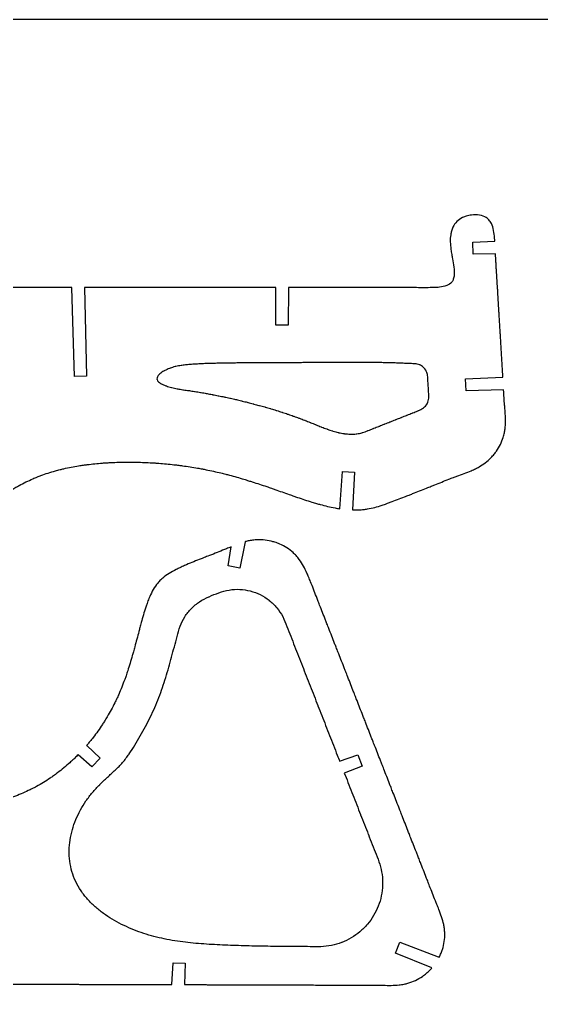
# Model space of a CAD drawing. Header units: inches. Extents: x 62.9 to 110.7, y -3.5 to 19.4.
# Drawn here: x 84.61 to 91.59, y 6.35 to 19.43 of the extents above; entities that cross this region are included whole.
import ezdxf

# ---------------------------------------------------------------- set-up
doc = ezdxf.new("R2010")
doc.units = ezdxf.units.IN
doc.header["$LTSCALE"] = 0.03937
doc.header["$MEASUREMENT"] = 0
doc.layers.add('Layer 11', color=18, linetype='Continuous', true_color=0x000000)

msp = doc.modelspace()

# ---------------------------------------------------------------- linework, layer by layer
at = {"layer": 'Layer 11'}
for p, q in [((90.67, 16.459), (90.964, 16.471)), ((90.676, 16.299), (90.67, 16.459)), ((90.973, 16.302), (90.676, 16.299)), ((85.307, 15.848), (85.307, 15.851)), ((85.345, 14.662), (85.307, 15.848)), ((85.477, 15.851), (85.506, 14.667)), ((88.038, 15.35), (88.037, 15.851)), ((88.207, 15.85), (88.199, 15.347)), ((88.207, 15.851), (88.207, 15.85)), ((88.199, 15.347), (88.038, 15.35)), ((85.506, 14.667), (85.345, 14.662)), ((90.571, 14.63), (91.071, 14.655)), ((90.579, 14.469), (90.571, 14.63)), ((91.081, 14.485), (90.579, 14.469)), ((88.891, 12.894), (88.927, 13.392)), ((88.927, 13.392), (89.088, 13.383)), ((89.088, 13.383), (89.061, 12.879)), ((87.624, 12.452), (87.615, 12.406)), ((87.397, 12.129), (87.438, 12.384)), ((87.615, 12.406), (87.556, 12.098)), ((87.556, 12.098), (87.397, 12.129)), ((85.507, 9.728), (85.508, 9.727)), ((85.508, 9.727), (85.688, 9.558)), ((85.578, 9.441), (85.392, 9.603)), ((85.688, 9.558), (85.578, 9.441)), ((88.889, 9.517), (89.131, 9.602)), ((89.131, 9.602), (89.189, 9.452)), ((89.189, 9.452), (88.951, 9.359)), ((89.634, 6.949), (89.694, 7.099)), ((89.694, 7.099), (90.208, 6.902)), ((90.123, 6.753), (89.634, 6.949)), ((86.647, 6.533), (86.664, 6.821)), ((86.664, 6.821), (86.825, 6.817)), ((86.825, 6.817), (86.817, 6.53)), ((90.208, 6.902), (90.22, 6.897)), ((86.647, 6.531), (86.647, 6.533))]:
    msp.add_line(p, q, dxfattribs=at)
msp.add_lwpolyline([(62.946, -3.526), (110.701, -3.526), (110.701, 19.435), (62.946, 19.435), (62.946, -3.526)], dxfattribs=at)
for points, knots in [([(90.964, 16.471), (90.963, 16.485), (90.957, 16.567), (90.941, 16.675), (90.889, 16.755), (90.817, 16.817), (90.699, 16.833), (90.586, 16.809), (90.483, 16.77), (90.416, 16.699), (90.389, 16.623), (90.384, 16.604)], [310.998219, 310.998219, 310.998219, 310.998219, 311.120003, 311.753893, 311.96058, 312.120003, 312.753893, 312.96058, 313.120003, 313.753893, 313.96058, 313.96058, 313.96058, 313.96058]), ([(90.384, 16.604), (90.379, 16.589), (90.363, 16.513), (90.369, 16.41), (90.386, 16.298), (90.406, 16.183), (90.425, 16.085), (90.42, 16.02), (90.419, 15.999), (90.412, 15.964), (90.372, 15.887), (90.272, 15.858), (90.158, 15.851), (90.042, 15.849), (89.936, 15.85), (89.833, 15.851), (89.729, 15.852), (89.622, 15.851), (89.515, 15.851), (89.408, 15.851), (89.301, 15.851), (89.195, 15.851), (89.089, 15.851), (88.982, 15.851), (88.876, 15.851), (88.769, 15.851), (88.663, 15.851), (88.557, 15.851), (88.45, 15.851), (88.344, 15.851), (88.246, 15.851), (88.216, 15.851), (88.207, 15.851)], [313.96058, 313.96058, 313.96058, 313.96058, 314.120003, 314.753893, 314.96058, 315.120003, 315.753893, 315.753893, 315.753893, 315.96058, 316.120003, 316.753893, 316.96058, 317.120003, 317.753893, 317.96058, 318.120003, 318.753893, 318.96058, 319.120003, 319.753893, 319.96058, 320.120003, 320.753893, 320.96058, 321.120003, 321.753893, 321.96058, 322.120003, 322.753893, 322.96058, 323.03852, 323.03852, 323.03852, 323.03852]), ([(91.071, 14.655), (91.069, 14.703), (91.064, 14.773), (91.059, 14.861), (91.052, 14.967), (91.046, 15.073), (91.04, 15.18), (91.033, 15.286), (91.027, 15.392), (91.021, 15.498), (91.014, 15.604), (91.008, 15.711), (91.002, 15.817), (90.995, 15.923), (90.988, 16.03), (90.982, 16.136), (90.977, 16.211), (90.975, 16.265), (90.973, 16.302)], [305.075098, 305.075098, 305.075098, 305.075098, 305.530281, 305.736969, 305.896391, 306.530281, 306.736969, 306.896391, 307.530281, 307.736969, 307.896391, 308.530281, 308.736969, 308.896391, 309.530281, 309.736969, 309.896391, 310.24538, 310.24538, 310.24538, 310.24538]), ([(85.307, 15.851), (85.24, 15.851), (85.15, 15.851), (85.044, 15.851), (84.938, 15.851), (84.831, 15.851), (84.725, 15.851), (84.618, 15.851), (84.512, 15.851), (84.406, 15.851), (84.299, 15.851), (84.193, 15.851), (84.086, 15.851), (83.98, 15.851), (83.873, 15.851), (83.767, 15.851), (83.661, 15.851), (83.554, 15.851), (83.448, 15.851), (83.341, 15.851), (83.235, 15.851), (83.128, 15.851), (83.022, 15.851), (82.916, 15.851), (82.821, 15.851), (82.793, 15.851), (82.788, 15.851)], [334.758107, 334.758107, 334.758107, 334.758107, 335.389186, 335.595874, 335.755296, 336.389186, 336.595874, 336.755296, 337.389186, 337.595874, 337.755296, 338.389186, 338.595874, 338.755296, 339.389186, 339.595874, 339.755296, 340.389186, 340.595874, 340.755296, 341.389186, 341.595874, 341.755296, 342.389186, 342.595874, 342.64744, 342.64744, 342.64744, 342.64744]), ([(88.037, 15.851), (88.018, 15.851), (87.976, 15.851), (87.918, 15.851), (87.812, 15.851), (87.705, 15.851), (87.599, 15.851), (87.492, 15.851), (87.386, 15.851), (87.279, 15.851), (87.173, 15.851), (87.067, 15.851), (86.96, 15.851), (86.854, 15.851), (86.747, 15.851), (86.641, 15.851), (86.534, 15.851), (86.428, 15.851), (86.321, 15.851), (86.215, 15.851), (86.109, 15.851), (86.002, 15.851), (85.896, 15.851), (85.789, 15.851), (85.683, 15.851), (85.594, 15.851), (85.527, 15.851), (85.477, 15.851)], [324.20393, 324.20393, 324.20393, 324.20393, 324.38684, 324.593528, 324.75295, 325.38684, 325.593528, 325.75295, 326.38684, 326.593528, 326.75295, 327.38684, 327.593528, 327.75295, 328.38684, 328.593528, 328.75295, 329.38684, 329.593528, 329.75295, 330.38684, 330.593528, 330.75295, 331.38684, 331.593528, 331.75295, 332.223087, 332.223087, 332.223087, 332.223087]), ([(89.271, 13.94), (89.268, 13.939), (89.266, 13.938), (89.263, 13.937), (89.241, 13.928), (89.216, 13.918), (89.168, 13.904), (89.138, 13.898), (89.088, 13.892), (89.058, 13.891), (89.008, 13.892), (88.978, 13.894), (88.929, 13.901), (88.899, 13.906), (88.85, 13.918), (88.822, 13.926), (88.773, 13.94), (88.745, 13.95), (88.698, 13.967), (88.67, 13.977), (88.623, 13.996), (88.595, 14.007), (88.549, 14.026), (88.521, 14.037), (88.475, 14.056), (88.447, 14.067), (88.4, 14.085), (88.372, 14.096), (88.325, 14.114), (88.297, 14.124), (88.25, 14.14), (88.222, 14.15), (88.174, 14.166), (88.146, 14.176), (88.098, 14.191), (88.069, 14.2), (88.021, 14.215), (87.993, 14.224), (87.944, 14.238), (87.916, 14.246), (87.867, 14.26), (87.839, 14.268), (87.79, 14.281), (87.761, 14.289), (87.713, 14.302), (87.684, 14.309), (87.635, 14.322), (87.606, 14.329), (87.557, 14.341), (87.528, 14.348), (87.479, 14.359), (87.45, 14.366), (87.401, 14.377), (87.372, 14.383), (87.323, 14.394), (87.294, 14.4), (87.244, 14.409), (87.215, 14.415), (87.166, 14.425), (87.136, 14.43), (87.087, 14.439), (87.058, 14.444), (87.008, 14.453), (86.979, 14.458), (86.929, 14.466), (86.9, 14.47), (86.851, 14.477), (86.822, 14.481), (86.773, 14.488), (86.744, 14.493), (86.696, 14.503), (86.667, 14.509), (86.62, 14.521), (86.592, 14.529), (86.547, 14.545), (86.521, 14.555), (86.477, 14.581), (86.451, 14.603), (86.443, 14.646), (86.461, 14.674), (86.499, 14.712), (86.524, 14.727), (86.568, 14.75), (86.595, 14.762), (86.642, 14.78), (86.67, 14.789), (86.719, 14.801), (86.748, 14.806), (86.798, 14.813), (86.827, 14.817), (86.877, 14.822), (86.907, 14.824), (86.957, 14.827), (86.987, 14.829), (87.037, 14.832), (87.067, 14.833), (87.117, 14.835), (87.147, 14.836), (87.197, 14.837), (87.227, 14.838), (87.277, 14.839), (87.307, 14.84), (87.357, 14.841), (87.387, 14.841), (87.437, 14.842), (87.467, 14.842), (87.518, 14.843), (87.547, 14.843), (87.598, 14.844), (87.628, 14.844), (87.678, 14.844), (87.708, 14.845), (87.758, 14.845), (87.788, 14.845), (87.838, 14.845), (87.868, 14.846), (87.918, 14.846), (87.948, 14.846), (87.998, 14.846), (88.028, 14.846), (88.078, 14.847), (88.108, 14.847), (88.158, 14.847), (88.188, 14.847), (88.239, 14.847), (88.268, 14.847), (88.319, 14.847), (88.349, 14.847), (88.399, 14.847), (88.429, 14.848), (88.479, 14.848), (88.509, 14.848), (88.559, 14.848), (88.589, 14.848), (88.639, 14.848), (88.669, 14.848), (88.719, 14.848), (88.749, 14.848), (88.799, 14.848), (88.829, 14.848), (88.879, 14.848), (88.909, 14.848), (88.96, 14.848), (88.989, 14.848), (89.04, 14.848), (89.07, 14.848), (89.12, 14.848), (89.15, 14.848), (89.2, 14.848), (89.23, 14.848), (89.28, 14.848), (89.31, 14.848), (89.36, 14.848), (89.39, 14.848), (89.44, 14.848), (89.47, 14.847), (89.52, 14.846), (89.55, 14.845), (89.6, 14.844), (89.629, 14.843), (89.679, 14.841), (89.708, 14.84), (89.758, 14.838), (89.787, 14.837), (89.836, 14.835), (89.865, 14.834), (89.913, 14.83), (89.942, 14.825), (89.987, 14.805), (90.01, 14.786), (90.042, 14.747), (90.055, 14.72), (90.067, 14.672), (90.068, 14.642), (90.07, 14.591), (90.072, 14.562), (90.075, 14.511), (90.076, 14.482), (90.079, 14.431), (90.083, 14.402), (90.079, 14.352), (90.072, 14.322), (90.048, 14.278), (90.028, 14.255), (89.988, 14.225), (89.96, 14.214), (89.913, 14.195), (89.886, 14.184), (89.84, 14.165), (89.812, 14.153), (89.765, 14.135), (89.737, 14.124), (89.691, 14.106), (89.663, 14.095), (89.616, 14.076), (89.588, 14.065), (89.542, 14.047), (89.514, 14.036), (89.467, 14.017), (89.439, 14.006), (89.393, 13.988), (89.365, 13.977), (89.318, 13.958), (89.293, 13.949), (89.271, 13.94)], [0, 0, 0, 0, 0.118028, 0.118028, 0.118028, 1, 1.118028, 2, 2.118028, 3, 3.118028, 4, 4.118028, 5, 5.118028, 6, 6.118028, 7, 7.118028, 8, 8.118028, 9, 9.118028, 10, 10.118028, 11, 11.118028, 12, 12.118028, 13, 13.118028, 14, 14.118028, 15, 15.118028, 16, 16.118028, 17, 17.118028, 18, 18.118028, 19, 19.118028, 20, 20.118028, 21, 21.118028, 22, 22.118028, 23, 23.118028, 24, 24.118028, 25, 25.118028, 26, 26.118028, 27, 27.118028, 28, 28.118028, 29, 29.118028, 30, 30.118028, 31, 31.118028, 32, 32.118028, 33, 33.118028, 34, 34.118028, 35, 35.118028, 36, 36.118028, 37, 37.118028, 38, 38.118028, 39, 39.118028, 40, 40.118028, 41, 41.118028, 42, 42.118028, 43, 43.118028, 44, 44.118028, 45, 45.118028, 46, 46.118028, 47, 47.118028, 48, 48.118028, 49, 49.118028, 50, 50.118028, 51, 51.118028, 52, 52.118028, 53, 53.118028, 54, 54.118028, 55, 55.118028, 56, 56.118028, 57, 57.118028, 58, 58.118028, 59, 59.118028, 60, 60.118028, 61, 61.118028, 62, 62.118028, 63, 63.118028, 64, 64.118028, 65, 65.118028, 66, 66.118028, 67, 67.118028, 68, 68.118028, 69, 69.118028, 70, 70.118028, 71, 71.118028, 72, 72.118028, 73, 73.118028, 74, 74.118028, 75, 75.118028, 76, 76.118028, 77, 77.118028, 78, 78.118028, 79, 79.118028, 80, 80.118028, 81, 81.118028, 82, 82.118028, 83, 83.118028, 84, 84.118028, 85, 85.118028, 86, 86.118028, 87, 87.118028, 88, 88.118028, 89, 89.118028, 90, 90.118028, 91, 91.118028, 92, 92.118028, 93, 93.118028, 94, 94.118028, 95, 95.118028, 96, 96.118028, 97, 97.118028, 98, 98.118028, 99, 99.118028, 100, 100, 100, 100]), ([(89.061, 12.879), (89.089, 12.878), (89.139, 12.878), (89.206, 12.883), (89.311, 12.897), (89.413, 12.925), (89.514, 12.96), (89.614, 12.997), (89.713, 13.036), (89.812, 13.075), (89.911, 13.114), (90.01, 13.153), (90.109, 13.192), (90.208, 13.232), (90.306, 13.272), (90.405, 13.311), (90.505, 13.348), (90.607, 13.383), (90.703, 13.426), (90.797, 13.476), (90.883, 13.541), (90.953, 13.62), (91.017, 13.706), (91.064, 13.803), (91.091, 13.906), (91.109, 14.01), (91.107, 14.116), (91.099, 14.223), (91.09, 14.33), (91.084, 14.415), (91.081, 14.484), (91.081, 14.485)], [294.636818, 294.636818, 294.636818, 294.636818, 294.899838, 295.106525, 295.265948, 295.899838, 296.106525, 296.265948, 296.899838, 297.106525, 297.265948, 297.899838, 298.106525, 298.265948, 298.899838, 299.106525, 299.265948, 299.899838, 300.106525, 300.265948, 300.899838, 301.106525, 301.265948, 301.899838, 302.106525, 302.265948, 302.899838, 303.106525, 303.265948, 303.899838, 303.911677, 303.911677, 303.911677, 303.911677]), ([(84.053, 12.781), (84.056, 12.783), (84.07, 12.798), (84.133, 12.86), (84.212, 12.932), (84.294, 12.998), (84.379, 13.063), (84.466, 13.123), (84.558, 13.178), (84.65, 13.23), (84.746, 13.277), (84.844, 13.318), (84.943, 13.356), (85.045, 13.389), (85.147, 13.416), (85.251, 13.441), (85.355, 13.461), (85.46, 13.477), (85.566, 13.491), (85.672, 13.502), (85.778, 13.509), (85.884, 13.514), (85.991, 13.517), (86.097, 13.517), (86.203, 13.516), (86.31, 13.512), (86.416, 13.506), (86.522, 13.498), (86.628, 13.488), (86.734, 13.476), (86.839, 13.462), (86.945, 13.446), (87.049, 13.427), (87.154, 13.406), (87.258, 13.383), (87.361, 13.357), (87.464, 13.331), (87.566, 13.301), (87.668, 13.27), (87.77, 13.238), (87.871, 13.205), (87.971, 13.17), (88.072, 13.135), (88.172, 13.099), (88.272, 13.064), (88.373, 13.029), (88.474, 12.996), (88.576, 12.965), (88.679, 12.937), (88.782, 12.912), (88.87, 12.897), (88.891, 12.894)], [277.440328, 277.440328, 277.440328, 277.440328, 277.474689, 277.634111, 278.268001, 278.474689, 278.634111, 279.268001, 279.474689, 279.634111, 280.268001, 280.474689, 280.634111, 281.268001, 281.474689, 281.634111, 282.268001, 282.474689, 282.634111, 283.268001, 283.474689, 283.634111, 284.268001, 284.474689, 284.634111, 285.268001, 285.474689, 285.634111, 286.268001, 286.474689, 286.634111, 287.268001, 287.474689, 287.634111, 288.268001, 288.474689, 288.634111, 289.268001, 289.474689, 289.634111, 290.268001, 290.474689, 290.634111, 291.268001, 291.474689, 291.634111, 292.268001, 292.474689, 292.634111, 293.268001, 293.472456, 293.472456, 293.472456, 293.472456]), ([(90.22, 6.897), (90.229, 6.915), (90.245, 6.949), (90.282, 7.052), (90.299, 7.165), (90.291, 7.276), (90.272, 7.385), (90.233, 7.491), (90.191, 7.596), (90.149, 7.7), (90.109, 7.804), (90.068, 7.909), (90.028, 8.013), (89.987, 8.117), (89.946, 8.222), (89.905, 8.326), (89.864, 8.43), (89.823, 8.534), (89.782, 8.639), (89.742, 8.743), (89.701, 8.847), (89.66, 8.952), (89.619, 9.056), (89.578, 9.16), (89.537, 9.265), (89.497, 9.369), (89.456, 9.473), (89.415, 9.578), (89.374, 9.682), (89.333, 9.786), (89.292, 9.89), (89.252, 9.995), (89.211, 10.099), (89.17, 10.203), (89.129, 10.308), (89.088, 10.412), (89.048, 10.516), (89.007, 10.621), (88.966, 10.725), (88.925, 10.829), (88.884, 10.934), (88.843, 11.038), (88.803, 11.142), (88.762, 11.246), (88.721, 11.351), (88.68, 11.455), (88.639, 11.559), (88.598, 11.664), (88.559, 11.768), (88.519, 11.873), (88.476, 11.977), (88.431, 12.08), (88.38, 12.18), (88.31, 12.266), (88.232, 12.344), (88.135, 12.405), (88.029, 12.445), (87.921, 12.475), (87.807, 12.484), (87.697, 12.47), (87.652, 12.46), (87.629, 12.454), (87.624, 12.452)], [57.396514, 57.396514, 57.396514, 57.396514, 57.57415, 57.733572, 58.367462, 58.57415, 58.733572, 59.367462, 59.57415, 59.733572, 60.367462, 60.57415, 60.733572, 61.367462, 61.57415, 61.733572, 62.367462, 62.57415, 62.733572, 63.367462, 63.57415, 63.733572, 64.367462, 64.57415, 64.733572, 65.367462, 65.57415, 65.733572, 66.367462, 66.57415, 66.733572, 67.367462, 67.57415, 67.733572, 68.367462, 68.57415, 68.733572, 69.367462, 69.57415, 69.733572, 70.367462, 70.57415, 70.733572, 71.367462, 71.57415, 71.733572, 72.367462, 72.57415, 72.733572, 73.367462, 73.57415, 73.733572, 74.367462, 74.57415, 74.733572, 75.367462, 75.57415, 75.733572, 76.367462, 76.57415, 76.733572, 76.783475, 76.783475, 76.783475, 76.783475]), ([(87.438, 12.384), (87.417, 12.375), (87.379, 12.36), (87.276, 12.317), (87.171, 12.277), (87.067, 12.237), (86.963, 12.196), (86.86, 12.154), (86.758, 12.107), (86.655, 12.057), (86.557, 12), (86.477, 11.925), (86.407, 11.84), (86.356, 11.739), (86.316, 11.633), (86.279, 11.526), (86.249, 11.418), (86.22, 11.31), (86.192, 11.202), (86.163, 11.094), (86.133, 10.986), (86.103, 10.878), (86.071, 10.771), (86.035, 10.665), (85.998, 10.559), (85.956, 10.455), (85.91, 10.353), (85.861, 10.252), (85.808, 10.154), (85.749, 10.058), (85.689, 9.964), (85.624, 9.872), (85.554, 9.785), (85.525, 9.749), (85.51, 9.732), (85.507, 9.728)], [77.563293, 77.563293, 77.563293, 77.563293, 77.76349, 77.922913, 78.556803, 78.76349, 78.922913, 79.556803, 79.76349, 79.922913, 80.556803, 80.76349, 80.922913, 81.556803, 81.76349, 81.922913, 82.556803, 82.76349, 82.922913, 83.556803, 83.76349, 83.922913, 84.556803, 84.76349, 84.922913, 85.556803, 85.76349, 85.922913, 86.556803, 86.76349, 86.922913, 87.556803, 87.76349, 87.922913, 87.966712, 87.966712, 87.966712, 87.966712]), ([(87.642, 7.048), (87.595, 7.049), (87.548, 7.051), (87.453, 7.054), (87.405, 7.055), (87.311, 7.059), (87.263, 7.062), (87.169, 7.067), (87.121, 7.07), (87.027, 7.077), (86.979, 7.081), (86.885, 7.09), (86.838, 7.095), (86.744, 7.107), (86.697, 7.114), (86.603, 7.13), (86.557, 7.139), (86.464, 7.16), (86.418, 7.171), (86.327, 7.196), (86.281, 7.21), (86.192, 7.241), (86.147, 7.258), (86.06, 7.295), (86.017, 7.315), (85.932, 7.357), (85.89, 7.38), (85.809, 7.429), (85.769, 7.455), (85.692, 7.511), (85.655, 7.54), (85.584, 7.603), (85.551, 7.637), (85.488, 7.708), (85.458, 7.745), (85.406, 7.824), (85.382, 7.865), (85.341, 7.951), (85.324, 7.996), (85.298, 8.087), (85.288, 8.133), (85.276, 8.227), (85.273, 8.275), (85.275, 8.369), (85.279, 8.417), (85.293, 8.511), (85.303, 8.557), (85.329, 8.648), (85.344, 8.693), (85.381, 8.781), (85.401, 8.824), (85.446, 8.907), (85.471, 8.948), (85.525, 9.026), (85.555, 9.063), (85.616, 9.135), (85.648, 9.17), (85.715, 9.238), (85.749, 9.271), (85.819, 9.335), (85.854, 9.367), (85.923, 9.432), (85.957, 9.465), (86.019, 9.537), (86.047, 9.575), (86.102, 9.653), (86.127, 9.693), (86.177, 9.773), (86.201, 9.814), (86.248, 9.897), (86.271, 9.938), (86.315, 10.022), (86.337, 10.064), (86.378, 10.15), (86.399, 10.193), (86.437, 10.28), (86.455, 10.324), (86.489, 10.412), (86.505, 10.457), (86.536, 10.546), (86.55, 10.592), (86.578, 10.682), (86.592, 10.728), (86.618, 10.819), (86.63, 10.865), (86.655, 10.956), (86.667, 11.002), (86.692, 11.093), (86.705, 11.139), (86.729, 11.231), (86.74, 11.277), (86.773, 11.366), (86.794, 11.409), (86.845, 11.489), (86.875, 11.526), (86.941, 11.594), (86.977, 11.625), (87.056, 11.677), (87.099, 11.698), (87.186, 11.737), (87.23, 11.754), (87.275, 11.769), (87.275, 11.769), (87.275, 11.769), (87.275, 11.769), (87.32, 11.785), (87.365, 11.799), (87.459, 11.815), (87.506, 11.818), (87.601, 11.813), (87.648, 11.806), (87.74, 11.783), (87.785, 11.766), (87.87, 11.724), (87.91, 11.698), (87.984, 11.64), (88.019, 11.606), (88.079, 11.533), (88.106, 11.493), (88.149, 11.409), (88.166, 11.365), (88.2, 11.276), (88.218, 11.232), (88.253, 11.144), (88.27, 11.1), (88.304, 11.011), (88.322, 10.967), (88.356, 10.879), (88.374, 10.835), (88.408, 10.746), (88.425, 10.702), (88.46, 10.614), (88.477, 10.57), (88.512, 10.481), (88.529, 10.437), (88.564, 10.349), (88.581, 10.305), (88.616, 10.216), (88.633, 10.172), (88.667, 10.084), (88.685, 10.04), (88.719, 9.951), (88.737, 9.907), (88.771, 9.819), (88.788, 9.775), (88.823, 9.686), (88.84, 9.642), (88.868, 9.571), (88.879, 9.544), (88.889, 9.517)], [226.589653, 226.589653, 226.589653, 226.589653, 227.586992, 227.589492, 228.586993, 228.589493, 229.586995, 229.589495, 230.586997, 230.589497, 231.586998, 231.589498, 232.587, 232.5895, 233.587001, 233.589501, 234.587003, 234.589503, 235.587005, 235.589505, 236.587006, 236.589506, 237.587008, 237.589508, 238.58701, 238.58951, 239.587011, 239.589511, 240.587013, 240.589513, 241.587014, 241.589514, 242.587016, 242.589516, 243.587018, 243.589518, 244.587019, 244.589519, 245.587021, 245.589521, 246.587023, 246.589523, 247.587024, 247.589524, 248.587026, 248.589526, 249.587028, 249.589527, 250.587029, 250.589529, 251.587031, 251.589531, 252.587032, 252.589532, 253.587034, 253.589534, 254.587036, 254.589536, 255.587037, 255.589537, 256.587039, 256.589539, 257.587041, 257.589541, 258.587042, 258.589542, 259.587044, 259.589544, 260.587045, 260.589545, 261.587047, 261.589547, 262.587049, 262.589549, 263.58705, 263.58955, 264.587052, 264.589552, 265.587054, 265.589554, 266.587055, 266.589555, 267.587057, 267.589557, 268.587059, 268.589558, 269.58706, 269.58956, 270.587062, 270.589562, 271.587063, 271.589563, 272.587065, 272.589565, 273.587067, 273.589567, 274.587068, 274.589568, 275.58707, 275.58957, 276.587072, 276.587072, 276.587072, 276.589571, 276.589571, 276.589571, 277.587073, 277.589573, 278.587075, 278.589575, 279.587076, 279.589576, 280.587078, 280.589578, 281.58708, 281.58958, 282.587081, 282.589581, 283.587083, 283.589583, 284.587085, 284.589585, 285.587086, 285.589586, 286.587088, 286.589588, 287.587089, 287.589589, 288.587091, 288.589591, 289.587093, 289.589593, 290.587094, 290.589594, 291.587096, 291.589596, 292.587098, 292.589598, 293.587099, 293.589599, 294.587101, 294.589601, 295.587103, 295.589602, 296.587104, 296.589604, 297.587106, 297.589606, 298.195848, 298.195848, 298.195848, 298.195848]), ([(85.392, 9.603), (85.385, 9.596), (85.362, 9.573), (85.326, 9.538), (85.244, 9.462), (85.158, 9.39), (85.067, 9.324), (84.975, 9.26), (84.88, 9.202), (84.78, 9.15), (84.68, 9.101), (84.576, 9.058), (84.47, 9.021), (84.363, 8.988), (84.255, 8.96), (84.145, 8.938), (84.035, 8.918), (83.924, 8.902), (83.812, 8.891), (83.7, 8.882), (83.589, 8.876), (83.477, 8.874), (83.365, 8.873), (83.253, 8.874), (83.141, 8.879), (83.029, 8.885), (82.917, 8.894), (82.806, 8.905), (82.694, 8.918), (82.583, 8.933), (82.473, 8.952), (82.363, 8.972), (82.253, 8.995), (82.144, 9.021), (82.035, 9.048), (81.928, 9.078), (81.82, 9.111), (81.713, 9.144), (81.607, 9.179), (81.501, 9.216), (81.395, 9.253), (81.29, 9.291), (81.185, 9.328), (81.079, 9.365), (80.973, 9.401), (80.865, 9.434), (80.758, 9.464), (80.655, 9.489), (80.568, 9.503), (80.552, 9.506)], [88.623955, 88.623955, 88.623955, 88.623955, 88.708051, 88.914739, 89.074162, 89.708051, 89.914739, 90.074162, 90.708051, 90.914739, 91.074162, 91.708051, 91.914739, 92.074162, 92.708051, 92.914739, 93.074162, 93.708051, 93.914739, 94.074162, 94.708051, 94.914739, 95.074162, 95.708051, 95.914739, 96.074162, 96.708051, 96.914739, 97.074162, 97.708051, 97.914739, 98.074162, 98.708051, 98.914739, 99.074162, 99.708051, 99.914739, 100.074162, 100.708051, 100.914739, 101.074162, 101.708051, 101.914739, 102.074162, 102.708051, 102.914739, 103.074162, 103.708051, 103.85762, 103.85762, 103.85762, 103.85762]), ([(88.951, 9.359), (88.954, 9.351), (88.958, 9.342), (88.979, 9.289), (88.996, 9.245), (89.03, 9.156), (89.048, 9.112), (89.082, 9.024), (89.1, 8.98), (89.134, 8.891), (89.152, 8.847), (89.186, 8.759), (89.203, 8.715), (89.238, 8.626), (89.255, 8.582), (89.29, 8.494), (89.307, 8.45), (89.342, 8.361), (89.359, 8.317), (89.394, 8.229), (89.412, 8.185), (89.44, 8.094), (89.45, 8.048), (89.462, 7.954), (89.465, 7.906), (89.461, 7.811), (89.455, 7.764), (89.436, 7.671), (89.423, 7.625), (89.389, 7.537), (89.368, 7.494), (89.319, 7.413), (89.292, 7.374), (89.23, 7.302), (89.196, 7.268), (89.124, 7.207), (89.085, 7.179), (89.003, 7.131), (88.96, 7.11), (88.872, 7.076), (88.826, 7.063), (88.733, 7.045), (88.686, 7.039), (88.591, 7.035), (88.544, 7.037), (88.449, 7.038), (88.401, 7.038), (88.307, 7.038), (88.259, 7.039), (88.164, 7.04), (88.117, 7.04), (88.022, 7.041), (87.974, 7.042), (87.88, 7.043), (87.832, 7.044), (87.737, 7.046), (87.69, 7.047), (87.643, 7.048), (87.642, 7.048)], [199.390526, 199.390526, 199.390526, 199.390526, 199.587109, 199.589609, 200.587111, 200.589611, 201.587112, 201.589612, 202.587114, 202.589614, 203.587116, 203.589616, 204.587117, 204.589617, 205.587119, 205.589619, 206.58712, 206.58962, 207.587122, 207.589622, 208.587124, 208.589624, 209.587125, 209.589625, 210.587127, 210.589627, 211.587129, 211.589629, 212.58713, 212.58963, 213.587132, 213.589632, 214.587134, 214.589633, 215.587135, 215.589635, 216.587137, 216.589637, 217.587138, 217.589638, 218.58714, 218.58964, 219.587142, 219.589642, 220.587143, 220.589643, 221.587145, 221.589645, 222.587147, 222.589646, 223.587148, 223.589648, 224.58715, 224.58965, 225.587151, 225.589651, 226.587153, 226.589653, 226.589653, 226.589653, 226.589653]), ([(86.817, 6.53), (86.876, 6.53), (86.958, 6.53), (87.058, 6.53), (87.17, 6.529), (87.282, 6.529), (87.394, 6.529), (87.506, 6.528), (87.618, 6.528), (87.73, 6.528), (87.842, 6.527), (87.954, 6.527), (88.066, 6.527), (88.178, 6.526), (88.29, 6.526), (88.402, 6.526), (88.514, 6.525), (88.626, 6.525), (88.738, 6.525), (88.85, 6.524), (88.962, 6.524), (89.074, 6.524), (89.186, 6.524), (89.298, 6.525), (89.41, 6.523), (89.523, 6.52), (89.636, 6.518), (89.746, 6.535), (89.785, 6.544), (89.802, 6.549), (89.87, 6.569), (89.957, 6.61), (90.047, 6.678), (90.089, 6.716), (90.112, 6.741), (90.123, 6.753)], [46.109825, 46.109825, 46.109825, 46.109825, 46.635965, 46.842653, 47.002075, 47.635965, 47.842653, 48.002075, 48.635965, 48.842653, 49.002075, 49.635965, 49.842653, 50.002075, 50.635965, 50.842653, 51.002075, 51.635965, 51.842653, 52.002075, 52.635965, 52.842653, 53.002075, 53.635965, 53.842653, 54.002075, 54.635965, 54.842653, 55.002075, 55.002075, 55.002075, 55.635965, 55.842653, 56.002075, 56.145698, 56.145698, 56.145698, 56.145698]), ([(84.128, 6.538), (84.187, 6.538), (84.269, 6.538), (84.37, 6.537), (84.482, 6.537), (84.594, 6.537), (84.706, 6.536), (84.818, 6.536), (84.93, 6.536), (85.042, 6.535), (85.154, 6.535), (85.266, 6.535), (85.378, 6.534), (85.49, 6.534), (85.602, 6.534), (85.714, 6.533), (85.826, 6.533), (85.938, 6.533), (86.05, 6.532), (86.162, 6.532), (86.274, 6.532), (86.386, 6.532), (86.494, 6.531), (86.58, 6.531), (86.647, 6.531)], [37.875555, 37.875555, 37.875555, 37.875555, 38.404151, 38.610839, 38.770262, 39.404151, 39.610839, 39.770262, 40.404151, 40.610839, 40.770262, 41.404151, 41.610839, 41.770262, 42.404151, 42.610839, 42.770262, 43.404151, 43.610839, 43.770262, 44.404151, 44.610839, 44.770262, 45.371977, 45.371977, 45.371977, 45.371977])]:
    msp.add_open_spline(points, degree=3, knots=knots, dxfattribs=at)

doc.saveas('drawing.dxf')
